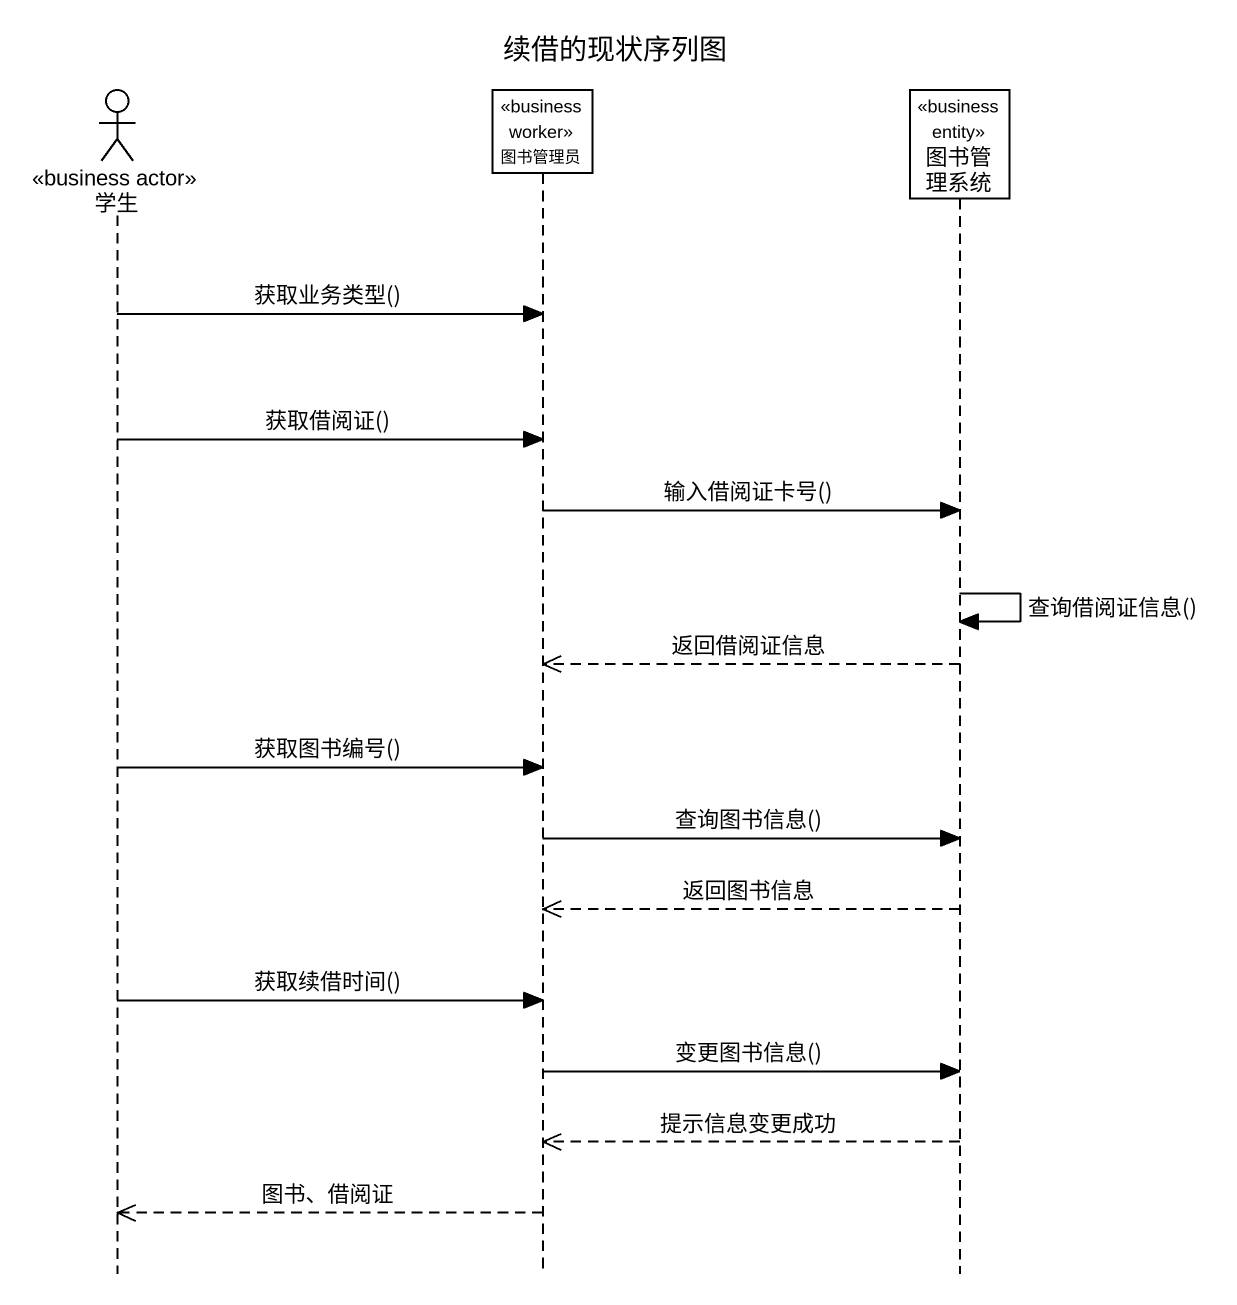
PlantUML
@startuml
title 续借的现状序列图
hide footbox
actor 学生 <<business actor>>
participant 图书管理员 <<business worker>>
participant 图书管理系统 <<business entity>>

学生 -> 图书管理员 : 获取业务类型()
学生 -> 图书管理员 : 获取借阅证()
图书管理员 -> 图书管理系统 : 输入借阅证卡号()
图书管理系统 -> 图书管理系统 : 查询借阅证信息()
图书管理系统 -->> 图书管理员 : 返回借阅证信息
学生 -> 图书管理员 : 获取图书编号()
图书管理员 -> 图书管理系统 : 查询图书信息()
图书管理系统 -->> 图书管理员 : 返回图书信息
学生 -> 图书管理员 : 获取续借时间()
图书管理员 -> 图书管理系统 : 变更图书信息()
图书管理系统 -->> 图书管理员 : 提示信息变更成功
图书管理员 -->> 学生 : 图书、借阅证
@enduml
